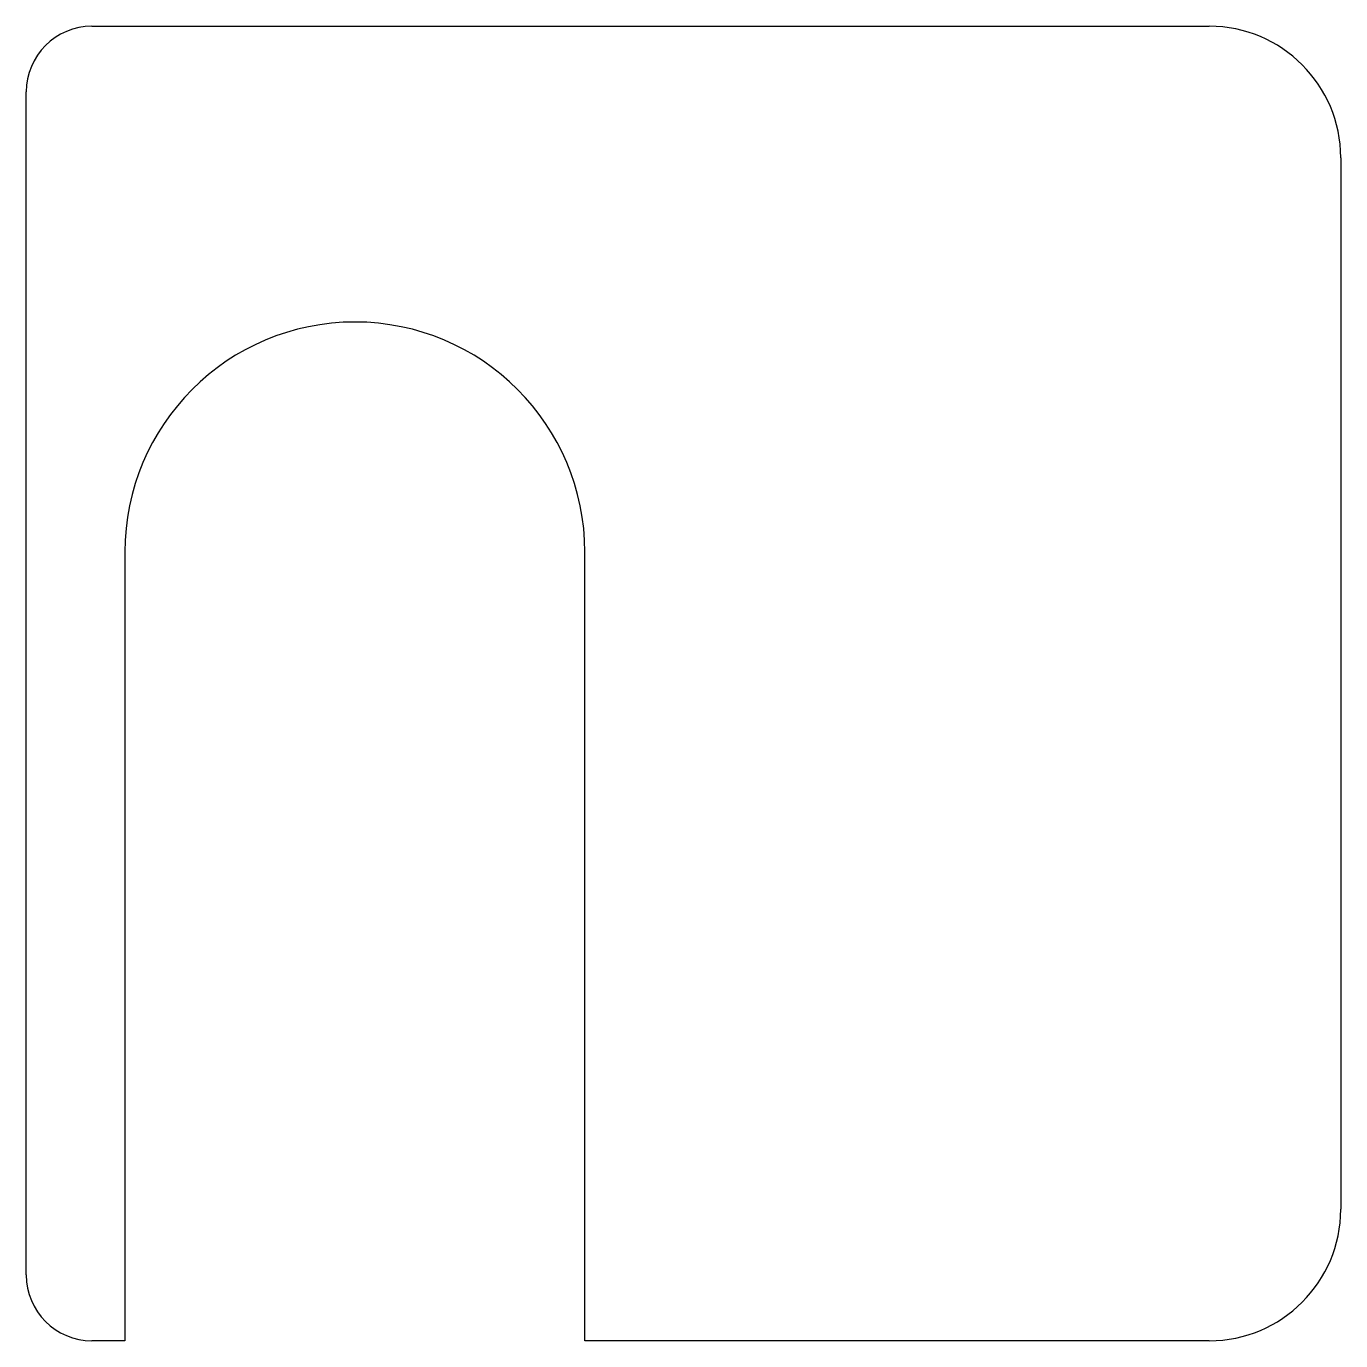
# Model space of a CAD drawing. Extents: x 660.4 to 680.4, y 294.9 to 314.9.
import ezdxf

# ---------------------------------------------------------------- set-up
doc = ezdxf.new("R2010")
doc.units = 0
doc.layers.get('0').update_dxf_attribs({"linetype": 'CONTINUOUS'})

msp = doc.modelspace()

# ---------------------------------------------------------------- linework, layer by layer
for p, q in [((661.445, 314.862), (678.445, 314.862)), ((660.445, 295.862), (660.445, 313.862)), ((680.445, 312.862), (680.445, 296.862)), ((665.445, 310.362), (665.445, 310.362)), ((661.945, 306.862), (661.945, 294.862)), ((668.945, 294.862), (668.945, 306.862)), ((661.945, 294.862), (661.445, 294.862)), ((678.445, 294.862), (668.945, 294.862))]:
    msp.add_line(p, q)
for centre, radius, start, end in [((661.445, 313.862), 1, 90, 180), ((678.445, 312.862), 2, 0, 90), ((665.445, 306.862), 3.5, 90, 180), ((665.445, 306.862), 3.5, 0, 90), ((678.445, 296.862), 2, 270, 0), ((661.445, 295.862), 1, 180, 270)]:
    msp.add_arc(centre, radius, start, end)

doc.saveas('drawing.dxf')
